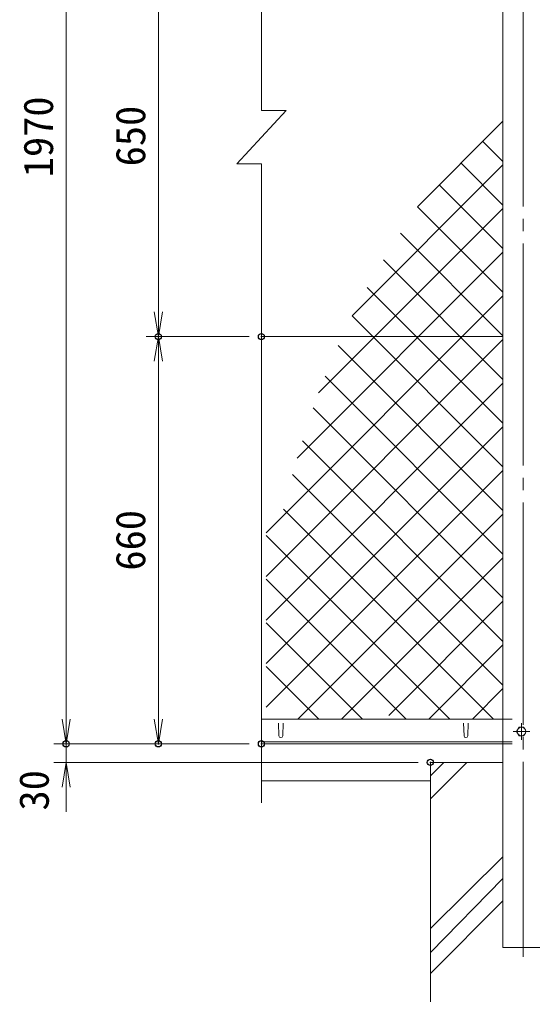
# Model space of a CAD drawing. Units: millimetres, scale not verified. Extents: x -5936 to 5936, y -4198 to 4197.
# Drawn here: x -323 to 508, y -1369 to 211 of the extents above; entities that cross this region are included whole.
import ezdxf
from ezdxf.enums import TextEntityAlignment as Align

# ---------------------------------------------------------------- set-up
doc = ezdxf.new("R2010")
doc.units = ezdxf.units.MM
doc.header["$LTSCALE"] = 20
doc.header["$PDMODE"] = 32
doc.header["$PDSIZE"] = 10
doc.linetypes.add('LONG_CHAIN', pattern=[21, 18, -1, 1, -1])
for name, color, linetype, lineweight in [('0-1_D-STR1', 1, 'Continuous', 9), ('0-2_D-BGD', 7, 'Continuous', 9), ('0-3_D-STR4', 7, 'Continuous', 9), ('0-4_D-STR3', 3, 'Continuous', 9), ('0-6_D-STR-DIM', 7, 'Continuous', 9), ('0-7_D-BMK', 2, 'LONG_CHAIN', 9), ('0-8_D-DCR-HCH', 7, 'Continuous', 9), ('0-9_D-STR2', 7, 'Continuous', 9), ('0-C_0', 7, 'Continuous', 9)]:
    doc.layers.add(name, color=color, linetype=linetype, lineweight=lineweight)
doc.layers.add('0-D_Defpoints', color=7, linetype='Continuous')
doc.styles.add('ＭＳ ゴシック', font='')
doc.styles.get('ＭＳ ゴシック').set_extended_font_data('MS Gothic')

# ---------------------------------------------------------------- blocks, each defined once
blk = doc.blocks.new('_OPEN')
at = {"layer": '0-C_0'}
blk.add_line((-20, 3.333), (0, 0), dxfattribs=at)
blk.add_lwpolyline([(-20, -3.333), (0, 0), (-20, 0)], dxfattribs=at)

msp = doc.modelspace()

# ---------------------------------------------------------------- linework, layer by layer
at = {"layer": '0-1_D-STR1'}
for p, q in [((460.53, 1517.41), (460.53, -1292.59)), ((69.04, 1493.77), (69.04, 63.56)), ((69.04, -22.6), (29.04, -22.6)), ((69.04, -22.6), (69.04, -1058.27)), ((475.53, -922.59), (69.04, -922.59)), ((96.78, -929.09), (97.53, -949.59)), ((104.28, -929.09), (103.53, -949.59)), ((396.78, -929.09), (397.53, -949.59)), ((404.28, -929.09), (403.53, -949.59)), ((490.53, -929.15), (490.53, -956.04)), ((503.96, -942.59), (477.08, -942.59)), ((475.53, -959.59), (69.04, -959.59)), ((475.53, -962.59), (69.04, -962.59)), ((525.53, -1292.59), (460.53, -1292.59))]:
    msp.add_line(p, q, dxfattribs=at)
msp.add_lwpolyline([(69.04, 63.56), (109.04, 63.56), (29.04, -22.6)], dxfattribs=at)
msp.add_lwpolyline([(482.69, -942.59), (486.61, -949.38), (494.45, -949.38), (498.37, -942.59), (494.45, -935.8), (486.61, -935.8)], close=True, dxfattribs=at)
msp.add_circle((490.53, -942.59), 6.8, dxfattribs=at)
for centre in [(100.53, -949.59), (400.53, -949.59)]:
    msp.add_arc(centre, 3, 180, 0, dxfattribs=at)
at = {"layer": '0-2_D-BGD'}
msp.add_line((343.03, -1022.59), (69.04, -1022.59), dxfattribs=at)
at = {"layer": '0-3_D-STR4'}
msp.add_line((343.03, -992.59), (460.53, -992.59), dxfattribs=at)
msp.add_lwpolyline([(343.03, -992.59), (343.03, -1592.59), (643.03, -1592.59)], dxfattribs=at)
at = {"layer": '0-4_D-STR3'}
msp.add_line((69.04, -302.59), (460.53, -302.59), dxfattribs=at)
at = {"layer": '0-6_D-STR-DIM'}
for p, q in [((266.79, -178.6), (460.53, -372.34)), ((76.71, -620.52), (460.53, -236.71)), ((240.61, -223.13), (460.53, -443.05)), ((215.94, -269.17), (460.53, -513.76)), ((460.53, -307.42), (76.71, -691.24)), ((193.16, -317.1), (460.53, -584.47)), ((76.71, -761.95), (460.53, -378.13)), ((172.23, -366.88), (460.53, -655.18)), ((152.94, -418.31), (460.53, -725.89)), ((76.71, -832.66), (460.53, -448.84)), ((135.49, -471.56), (460.53, -796.6)), ((76.71, -903.37), (460.53, -519.55)), ((119.46, -526.24), (460.53, -867.31)), ((104.78, -582.27), (445.09, -922.59)), ((128.21, -922.59), (460.53, -590.26)), ((76.71, -624.92), (374.38, -922.59)), ((198.92, -922.59), (460.53, -660.98)), ((76.71, -695.63), (303.67, -922.59)), ((275.41, -916.81), (460.53, -731.69)), ((232.96, -922.59), (76.71, -766.34)), ((340.34, -922.59), (460.53, -802.4)), ((76.71, -837.05), (162.25, -922.59)), ((411.05, -922.59), (460.53, -873.11))]:
    msp.add_line(p, q, dxfattribs=at)
at = {"layer": '0-7_D-BMK'}
msp.add_line((493.03, 1528.35), (493.03, -1307.61), dxfattribs=at)
at = {"layer": '0-8_D-DCR-HCH'}
for p, q in [((402.19, -992.59), (343.03, -1051.98)), ((364.76, -992.59), (343.03, -1014.54)), ((460.53, -1145.88), (343.03, -1261.61)), ((460.53, -1181.07), (343.03, -1300.7)), ((460.53, -1216.74), (343.03, -1334.81))]:
    msp.add_line(p, q, dxfattribs=at)
at = {"layer": '0-9_D-STR2'}
for p, q in [((322, -92.39), (460.53, 46.13)), ((428.07, 13.67), (460.53, -18.78)), ((215.94, -269.17), (460.53, -24.58)), ((392.72, -21.68), (460.53, -89.49)), ((357.36, -57.04), (460.53, -160.2)), ((322, -92.39), (460.53, -230.91)), ((161.8, -394.02), (460.53, -95.29)), ((294.23, -135.33), (460.53, -301.62)), ((127.02, -499.51), (460.53, -166))]:
    msp.add_line(p, q, dxfattribs=at)
at = {"layer": '0-C_0'}
for p, q in [((-247.43, -922.59), (-247.43, 967.41)), ((-98, 307.41), (-98, -262.59)), ((49.04, -302.59), (-118, -302.59)), ((49.04, -302.59), (-118, -302.59)), ((-98, -342.59), (-98, -922.59)), ((-247.43, -922.59), (-247.43, -882.59)), ((49.04, -962.59), (-267.43, -962.59)), ((49.04, -962.59), (-267.43, -962.59)), ((-247.43, -992.59), (-247.43, -962.59)), ((49.04, -962.59), (-118, -962.59)), ((322.86, -992.59), (-267.43, -992.59)), ((-247.43, -1032.59), (-247.43, -1072.59))]:
    msp.add_line(p, q, dxfattribs=at)
at = {"layer": '0-D_Defpoints'}
for p in [(-98, -302.59), (69.04, -302.59), (-247.43, -962.59), (-98, -962.59), (69.04, -962.59), (342.86, -992.59)]:
    msp.add_point(p, dxfattribs=at)

# ---------------------------------------------------------------- block references
at = {"layer": '0-C_0', "xscale": 2, "yscale": 2}
for p, rotation in [((-98, -302.59), 270), ((-98, -302.59), 90), ((-247.43, -962.59), 270), ((-247.43, -962.59), 270), ((-98, -962.59), 270), ((-247.43, -992.59), 90)]:
    msp.add_blockref('_OPEN', p, dxfattribs=dict(at, rotation=rotation))

# ---------------------------------------------------------------- texts
at = {"layer": '0-C_0', "style": 'ＭＳ ゴシック'}
for s, p in [('1970', (-254.18, -44.49)), ('650', (-104.75, -26.84)), ('660', (-104.75, -681.84)), ('30', (-261.12, -1070.58))]:
    msp.add_text(s, height=48.09, rotation=90, dxfattribs=at).set_placement(p, align=Align.BOTTOM_LEFT)

doc.saveas('drawing.dxf')
